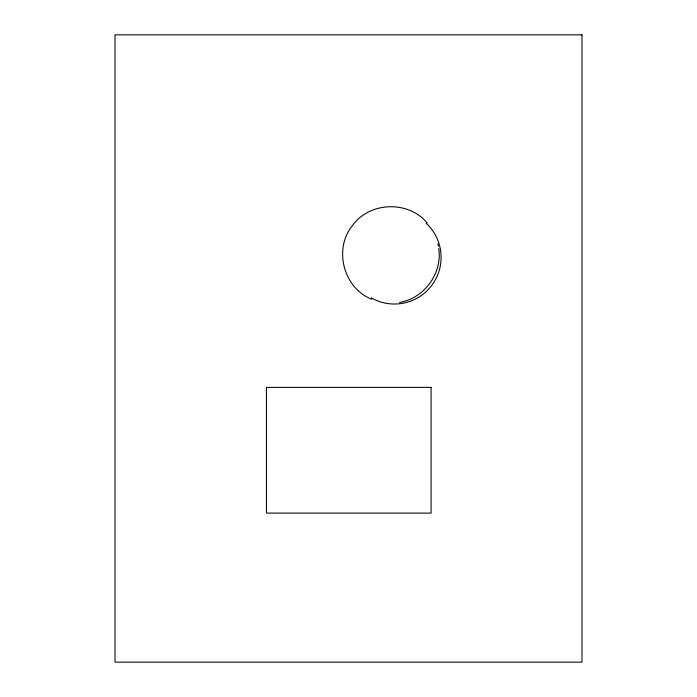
<?xml version="1.0" encoding="UTF-8"?>
<svg xmlns="http://www.w3.org/2000/svg" width="697" height="697" viewBox="0 0 697 697"><rect width="100%" height="100%" fill="white"/><g stroke="black" fill="none" stroke-linecap="round" stroke-linejoin="round"><path stroke-width="1.05" d="M399.573 302.393C424.22 298.455 442.612 273.154 438.744 248.498M371.701 299.231C343.482 288.201 333.244 248.934 352.482 225.523C369.549 201.607 408.451 200.274 427.13 222.962M437.89 243.828L438.369 246.154M426.224 223.267A46.629 46.629 0 0 1 371.405 297.933M581.986 34.85L115.014 34.85L115.014 662.15L581.986 662.15L581.986 34.85M431.077 387.375L266.454 387.375L266.454 513.105L431.077 513.105L431.077 387.375"/></g></svg>
